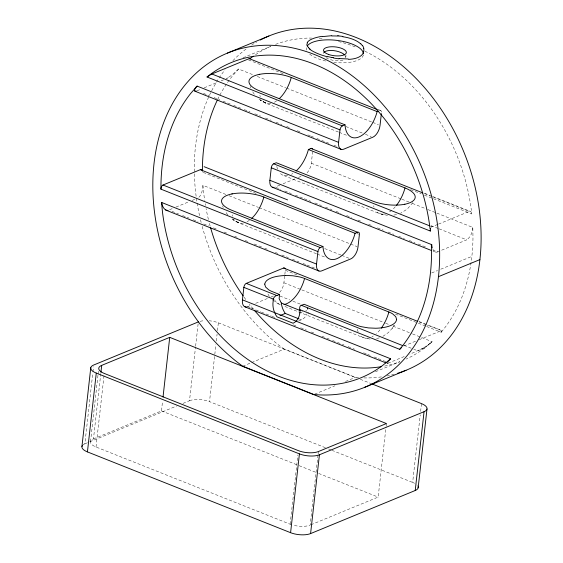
<?xml version="1.0" encoding="UTF-8"?>
<svg xmlns="http://www.w3.org/2000/svg" width="563" height="563" viewBox="0 0 563 563"><rect width="100%" height="100%" fill="white"/><g stroke="black" fill="none" stroke-linecap="round" stroke-linejoin="round"><path stroke-width="0.42" stroke-dasharray="2.81 2.11" d="M441.983 330.868L441.751 331.452L443.18 329.812A170.427 128.385 67.6 0 0 472.983 237.283L472.814 227.431L436.93 213.159M345.837 57.088L346.027 55.357M82.902 444.974A14.335 5.553 6.4 0 1 84.865 443.813L92.832 372.797M92.93 371.932L93.514 366.738M90.53 441.617L98.011 374.902M98.11 374.05L98.49 370.63M291.198 524.596A14.335 5.553 6.4 0 1 290.142 524.209L96.027 447.001A14.335 5.553 6.4 0 1 93.458 438.922L100.833 373.156M96.027 447.001L104.275 373.445M93.458 438.922L161.468 410.913L162.538 401.398M183.01 403.404L189.499 400.729L195.523 347.033M195.621 346.168L198.338 321.916M325.358 447.705L209.506 401.63L215.918 344.472M216.305 341.002L217.086 334.077M217.473 330.615L218.345 322.817A14.335 5.553 6.4 0 0 209.281 320.79M279.614 292.486A10.225 5.433 -68.3 0 0 283.907 282.781L284.751 275.286M284.843 274.448L285.307 270.289A3.406 1.809 -68.3 0 0 285.328 269.459M307.039 172.911A10.225 5.433 -68.3 0 0 311.332 163.207L312.732 150.715M290.142 524.209L297.911 454.974M318.011 455.01L310.15 525.103A14.335 5.553 6.4 0 1 293.59 525.3M318.109 454.144L318.405 451.547M310.959 524.772L378.16 497.101L386.021 427M386.119 426.135L386.415 423.545M414.558 483.3A14.335 5.553 6.4 0 0 412.651 482.428L420.23 414.875M420.617 411.405L421.49 403.615M412.792 202.673L407.246 209.119L400.575 213.278M382.889 336.343L388.421 332.522L392.073 328.518L394.318 325.104L393.748 325.963M392.073 328.518L392.974 327.159M441.153 332.269L441.737 331.473L441.174 332.247L426.465 326.427M252.393 74.527L238.571 69.024L232.216 76.287A170.427 128.385 67.6 0 0 217.705 99.341M238.571 69.024L232.174 74.872L226.586 78.581M412.552 333.943L432.095 341.713L430.625 343.001M432.095 341.713L424.15 348.342A170.427 128.385 67.6 0 1 406.212 359.06M424.15 348.342L430.808 342.846M430.533 343.078L423.503 347.976M423.84 347.772L420.927 349.447M423.397 348.047L409.871 354.226M228.353 77.603L226.516 78.616M420.434 349.714L417.929 350.904L413.847 349.278M243.04 57.764L270.683 46.377M196.973 90.798L201.005 89.137M204.228 87.807L217.128 82.494M221.16 80.84L223.574 79.84M169.569 209.725L172.799 208.394M176.022 207.064L188.922 201.758M192.145 200.428L195.368 199.098M279.881 185.093L275.047 187.085A10.225 5.433 -68.3 0 1 274.491 187.275M283.105 183.763L295.195 178.788M298.425 177.458L301.648 176.128M437.683 224.433L432.004 226.769L430.371 226.122M438.493 224.102L469.317 211.406A3.477 2.189 -84.9 0 1 471.801 213.975L471.766 213.764M247.066 306.849A10.225 5.433 -68.3 0 0 247.621 306.659L251.647 304.998M255.679 303.337L267.77 298.355M270.993 297.032L273.414 296.032M301.043 312.402L302.634 311.747M305.815 310.431L306.216 310.269L306.497 311.149M298.608 320.973L301.374 319.833A17.045 12.836 67.6 0 0 307.018 313.865M431.687 272.942L437.521 270.543M440.759 269.213L471.85 256.404M242.716 366.231L250.845 362.882M251.661 362.551L284.174 349.159L355.267 377.435A180.653 136.084 67.6 0 0 358.547 377.696M84.865 443.813L88.926 442.145M89.735 441.814L176.522 406.071M403.798 346.034L415.958 341.023M419.203 339.686L441.702 330.523M388.913 362.853L388.435 363.036L405.036 356.217M314.626 394.17L334.943 385.803M345.513 381.454L355.267 377.435M375.444 371.77L399.836 361.728A170.427 128.385 67.6 0 1 383.326 366.33M388.167 363.135L387.084 363.332L388.02 363.184M379.349 337.891L374.831 338.94M396.577 214.573L392.122 215.355M441.554 330.53L427.233 325.147M370.165 339.123L363.438 337.701L283.203 305.786M387.506 215.39L379.518 213.616L282.802 175.149M381.193 214.088L382.974 214.587M378.026 109.468L380.644 110.496M248.473 59.917L283.548 73.866M257.27 76.462L285.73 87.786M286.546 88.109L371.918 122.065M372.734 122.389L378.427 124.648M345.872 126.52L362.178 133.009M365.443 134.304L371.151 136.577M338.454 132.045L265.778 103.142L259.022 99.102M339.271 132.368L346.618 135.289M203.496 93.388L209.204 95.661M214.102 97.603L219.809 99.876M223.068 101.171L230.408 104.092M233.673 105.394L241.013 108.307M244.272 109.609L249.979 111.875M254.87 113.825L260.585 116.091M265.476 118.04L271.183 120.313M276.074 122.255L281.781 124.529M286.68 126.471L290.754 128.097M297.278 130.686L301.353 132.312M307.877 134.902L310.326 135.88M311.142 136.204L313.591 137.175M316.849 138.47L320.924 140.096M321.74 140.419L329.897 143.664M333.979 145.282L336.421 146.26M424.678 193.264L430.245 195.481M432.63 196.431L470.386 211.428M424.439 193.559L469.317 211.406M410.617 189.647L421.223 193.862M424.481 195.157L432.637 198.401M433.454 198.725L471.787 213.975M311.332 163.207L401.046 198.887M401.862 199.211L409.202 202.131M412.461 203.426L427.141 209.267M427.957 209.591L436.114 212.835M430.969 225.608L438.288 228.522M439.105 228.845L466.762 239.845L437.747 251.795L432.863 249.852M275.856 187.409L280.74 189.351M284.808 190.97L291.317 193.559M295.385 195.171L303.52 198.408M304.33 198.732L310.839 201.322M314.907 202.94L321.417 205.53M325.484 207.149L331.987 209.732M336.055 211.35L340.939 213.293M346.632 215.559L351.516 217.501M358.019 220.091L362.086 221.702M368.596 224.292L372.664 225.911M377.548 227.853L383.241 230.119M388.118 232.062L393.819 234.321M398.695 236.263L404.389 238.529M409.273 240.471L414.966 242.737M418.218 244.032L425.544 246.939M203.222 172.398L256.095 193.426M356.949 233.539L358.582 234.187M225.819 194.432L202.976 185.347L204.003 195.544A170.427 128.385 67.6 0 0 204.679 200.456M229.085 195.734L258.452 207.416M259.269 207.74L349.834 243.758M350.65 244.082L357.174 246.678M324.689 248.579L340.96 255.046M341.776 255.37L349.095 258.283M316.441 253.765L238.353 222.716L231.006 218.212M317.258 254.089L325.393 257.326M172.018 211.35L178.527 213.94M182.595 215.559L189.105 218.141M193.172 219.76L198.049 221.702M203.743 223.968L208.627 225.911M213.504 227.853L217.571 229.465M224.081 232.055L228.149 233.673M234.658 236.263L237.1 237.234M245.236 240.471L247.671 241.443M254.18 244.025L258.248 245.644M259.064 245.968L261.506 246.939M264.758 248.234L267.2 249.205M275.335 252.442L277.77 253.413M281.838 255.025L288.347 257.615M292.415 259.233L298.925 261.823M302.993 263.442L306.244 264.737M307.06 265.06L311.128 266.679M311.937 267.003L314.379 267.967M419.006 321.487L441.864 330.565M419.069 321.902L426.416 324.823M285.307 270.289L297.546 275.152M395.458 314.098L417.493 322.859M418.309 323.183L425.649 326.104M283.907 282.781L301.008 289.579M301.824 289.903L384.874 322.93M385.683 323.253L388.942 324.555M393.016 326.174L411.743 333.62M279.91 296.004L289.706 299.903M292.971 301.205L300.325 304.126M404.051 345.379L413.031 348.954M299.762 319.193L301.374 319.833M247.621 306.659L250.071 307.63M250.887 307.954L254.969 309.58M255.785 309.903L260.683 311.853M261.506 312.176L271.303 316.075M272.119 316.399L276.201 318.025M293.358 324.851L295.807 325.822M300.705 327.772L306.42 330.045M311.325 331.994L313.774 332.965M321.937 336.217L326.026 337.842M326.843 338.166L329.292 339.137M332.557 340.439L336.639 342.065M337.455 342.388L341.544 344.014M342.36 344.338L343.993 344.985M348.075 346.611L352.156 348.237M352.973 348.56L354.613 349.208M363.592 352.783L366.858 354.085M367.674 354.409L370.13 355.38M374.212 357.005L377.477 358.307M378.294 358.631L382.376 360.257M383.192 360.58L387.281 362.206M218.345 322.817L357.041 377.977M360.306 379.279L370.911 383.494M328.623 449L331.065 449.978M331.881 450.301L412.651 482.428M161.468 410.913L298.327 465.348M299.143 465.671L317.877 473.124M318.693 473.448L378.16 497.101M433.081 251.147L434.706 251.802M279.149 304.175L274.42 301.55M272.049 299.558L273.829 301.05M254.272 94.225L252.323 91.241M227.769 214.89L225.242 211.442M269.388 296.419L267.214 292.837M250.127 86.35L250.605 87.969M222.702 205.917L223.173 207.536M202.406 171.666L202.413 172.074A3.42 1.963 -75.8 0 0 202.413 171.708M394.297 374.24A180.653 136.084 67.6 0 1 387.084 375.929M381.411 376.886A180.653 136.084 67.6 0 1 363.445 377.914M284.174 349.159A180.653 136.084 67.6 0 1 202.04 225.862M201.153 222.462A180.653 136.084 67.6 0 1 200.322 219.056M199.541 215.643A180.653 136.084 67.6 0 1 225.017 69.777M232.885 60.713A180.653 136.084 67.6 0 1 246.854 48.446M251.661 45.103A180.653 136.084 67.6 0 1 256.622 42.049M253.202 308.932A170.427 128.385 67.6 0 1 249.423 304.273M245.757 299.474A170.427 128.385 67.6 0 1 243.716 296.673M210.14 226.115A170.427 128.385 67.6 0 1 209.239 222.765M208.409 219.443A170.427 128.385 67.6 0 1 206.072 208.641M205.474 205.368A170.427 128.385 67.6 0 1 205.199 203.729M255.539 54.702A170.427 128.385 67.6 0 1 270.761 46.328M275.56 44.371A170.427 128.385 67.6 0 1 311.585 38.052M319.228 38.375A170.427 128.385 67.6 0 1 322.627 38.685M338.433 41.5A170.427 128.385 67.6 0 1 355.211 46.912M364.894 51.198A170.427 128.385 67.6 0 1 471.386 210.555M280.304 304.534A27.27 14.49 -68.3 0 1 274.477 299.692M379.934 329.918A27.27 14.49 -68.3 0 1 376.351 333.683M373.234 336.034A27.27 14.49 -68.3 0 1 371.953 336.765M368.251 338.089A27.27 14.49 -68.3 0 1 360.369 335.534M358.131 331.832A27.27 14.49 -68.3 0 1 357.209 328.701M292.88 173.488A27.27 14.49 -68.3 0 1 291.55 174.263M287.7 175.628A27.27 14.49 -68.3 0 1 279.762 172.883M277.601 169.167A27.27 14.49 -68.3 0 1 276.729 166.099M395.339 206.72A27.27 14.49 -68.3 0 1 388.069 212.715M384.459 214.01A27.27 14.49 -68.3 0 1 376.478 211.442M374.022 207.1A27.27 14.49 -68.3 0 1 373.607 205.748M379.729 110.538A3.406 1.809 -68.3 0 1 381.454 112.804M276.792 100.721A27.27 14.49 -68.3 0 1 274.336 102.241M270.726 103.536A27.27 14.49 -68.3 0 1 262.013 100.059M260.289 96.625A27.27 14.49 -68.3 0 1 259.874 95.274M249.367 220.288A27.27 14.49 -68.3 0 1 246.911 221.815M243.3 223.11A27.27 14.49 -68.3 0 1 234.588 219.626M232.857 216.199A27.27 14.49 -68.3 0 1 232.449 214.848M308.228 312.528A15.736 3.484 63.8 0 1 308.102 313.633M472.667 227.487A10.282 5.904 -75.8 0 1 466.755 239.634M437.747 251.921A10.282 5.602 -81.3 0 1 432.989 249.733M202.539 185.558A10.387 5.764 -83.9 0 1 198.577 197.599M431.251 227.283A3.477 2.153 -86.8 0 1 431.997 226.706M363.374 54.921A28.678 11.112 6.4 0 1 333.43 62.352M325.703 61.029A28.678 11.112 6.4 0 1 309.087 53.591M306.652 50.065A28.678 11.112 6.4 0 1 306.504 47.749M189.499 400.729A14.335 5.553 6.4 0 1 209.506 401.63M416.859 484.884A14.335 5.553 6.4 0 1 417.408 485.468M200.111 321.339A14.335 5.553 6.4 0 1 204.953 320.685M342.958 60.093A11.464 4.856 10 0 1 324.999 56.969M323.204 53.492A11.464 4.856 10 0 1 323.359 53.077M345.225 55.653A11.464 4.856 10 0 1 345.717 57.778M265.778 103.142L260.19 100.031L265.778 103.142M238.353 222.716L232.765 219.605L238.353 222.716"/><path stroke-width="0.84" d="M396.662 319.566L395.754 316.68L392.671 313.894A19.233 7.453 6.4 0 0 388.871 311.993L304.576 278.474A19.233 7.453 6.4 0 0 299.819 276.968L292.887 275.764L285.617 275.448M264.673 284.076L265.581 287.01L268.664 289.797A19.233 7.453 6.4 0 0 272.464 291.697L279.508 294.498L279.149 298.721L281.31 303.021A17.045 12.836 67.6 0 0 285.272 313.429L298.953 318.876M81.938 446.515L90.777 367.702M418.077 486.65A14.335 5.553 6.4 0 1 415.22 490.507L310.586 533.59A14.335 5.553 6.4 0 1 290.585 532.689L87.434 451.899L96.273 373.086A14.335 5.553 6.4 0 1 93.711 365.007L198.338 321.916M100.932 372.291L101.713 365.366L169.723 337.357L386.415 423.545L318.405 451.547A14.335 5.553 6.4 0 1 298.397 450.653L104.275 373.445A14.335 5.553 6.4 0 1 101.713 365.366M163.024 397.07L169.723 337.357M246.503 306.969A10.225 5.433 -68.3 0 1 242.449 299.847L243.849 287.362A3.406 1.809 -68.3 0 1 246.277 283.386L283.59 268.016L417.436 321.255M273.928 187.395A10.225 5.433 -68.3 0 1 269.874 180.28L271.275 167.788A3.406 1.809 -68.3 0 1 273.702 163.812L276.299 162.742L372.889 201.16A26.405 10.233 6.4 0 0 409.73 202.814A26.405 10.233 6.4 0 0 405.008 187.936L308.411 149.519A27.27 14.49 -68.3 0 1 296.082 171.032M316.533 264.075L317.933 251.584A3.406 1.809 -68.3 0 1 320.361 247.607L322.958 246.538A27.27 14.49 -68.3 0 0 336.913 258.663A27.27 14.49 -68.3 0 0 355.07 233.314L357.667 232.245A3.406 1.809 -68.3 0 1 359.391 234.511L357.991 247.002A10.225 5.433 -68.3 0 1 350.721 258.931L321.698 270.88A10.225 5.433 -68.3 0 1 316.533 264.075L161.518 202.42L162.545 212.617A170.427 128.385 67.6 0 0 248.353 359.806A170.427 128.385 67.6 0 0 382.692 365.415L390.638 358.786L242.449 299.847M290.585 532.689L299.425 453.884L96.273 373.086M381.362 113.642L380.053 125.296A10.225 5.433 -68.3 0 1 372.783 137.224L343.761 149.174A10.225 5.433 -68.3 0 1 338.595 142.369L339.996 129.877A3.406 1.809 -68.3 0 1 342.417 125.901L345.013 124.831A27.27 14.49 -68.3 0 0 358.969 136.957A27.27 14.49 -68.3 0 0 377.133 111.608L378.427 111.073M310.586 533.59L319.425 454.777L424.059 411.694A14.335 5.553 6.4 0 0 421.49 403.615L371.728 383.818M415.22 490.507L424.059 411.694M418.154 487.804L426.993 408.998M363.205 52.838L363.895 50.367L363.705 48.397M307.475 42.753L306.863 44.505L307.124 45.856M387.267 362.276L387.64 361.805M243.849 287.362L273.639 299.206A17.045 12.836 67.6 0 0 276.982 316.842L293.077 323.246A17.045 12.836 67.6 0 0 299.924 309.664L399.695 349.341L401.722 346.885A170.427 128.385 67.6 0 0 431.525 254.356L431.357 244.504L269.874 180.28M399.695 349.341L401.708 347.385M387.731 361.706L390.638 358.786M338.595 142.369L197.113 86.097L190.758 93.359A170.427 128.385 67.6 0 0 160.955 185.889L160.955 189.147L317.933 251.584M197.113 86.097C195.741 87.026 192.455 91.931 196.206 91.065M207.036 76.962L211.751 74.02L249.606 58.461M249.845 58.819L251.239 57.757A170.427 128.385 67.6 0 1 253.371 56.201M227.41 53.091L268.868 36.018M160.919 189.161A3.42 2.041 -76.6 0 1 163.024 185.016L200.337 169.667A3.42 1.963 -75.8 0 1 202.011 170.279M308.411 149.519L311.015 148.449A3.406 1.809 -68.3 0 1 312.493 148.942M279.508 294.498L276.912 295.568L246.277 283.386M279.994 315.604L285.272 313.429M299.847 312.894L300.248 312.725M438.443 276.679L479.901 259.606M364.578 387.351L406.036 370.278M259.283 74.379L259.74 74.288M231.857 193.946L232.308 193.862M404.881 204.235L404.424 204.327M322.402 36.609L331.783 35.701M348.272 58.981L339.046 58.552M337.413 35.772L338.813 35.856M332.128 57.412L333.507 57.686M249.17 58.608L377.28 109.567M345.013 124.831L259.156 90.685A26.405 10.233 6.4 0 1 254.434 75.808A26.405 10.233 6.4 0 1 291.268 77.462L377.133 111.608M211.857 73.978L342.417 125.901M339.996 129.877L207.015 76.99L209.781 74.83A170.427 128.385 67.6 0 1 344.127 80.439A170.427 128.385 67.6 0 1 429.928 227.628L430.09 228.909M194.699 91.1L341.023 149.308M311.015 148.449L422.806 192.912M273.702 163.812L429.555 225.798M271.275 167.788L430.329 231.048A3.477 2.153 -86.8 0 1 430.554 228.571M272.309 187.219L431.448 250.5M204.109 166.697L287.623 199.914M200.337 169.667L357.667 232.245M322.958 246.538L231.731 210.252A26.405 10.233 6.4 0 1 227.009 195.375A26.405 10.233 6.4 0 1 263.843 197.029L355.07 233.314M163.024 185.03L320.361 247.607M165.564 209.992L318.961 271.014M402.981 345.71L301.501 305.35L304.097 304.273L356.752 325.217A19.233 7.453 6.4 0 0 361.516 326.723L368.448 327.926L375.718 328.243A29.593 11.464 6.4 0 0 396.521 319.601M281.31 303.021L300.748 310.755M244.877 306.786L386.134 362.959M310.065 49.115L308.418 47.707M360.911 43.815L362.502 45.751M430.259 230.408L430.329 231.048M202.406 170.849L202.413 168.816A170.427 128.385 67.6 0 1 217.339 100.094M260.261 40.043A180.653 136.084 67.6 0 1 463.539 151.25A180.653 136.084 67.6 0 1 397.471 373.325M304.576 278.474A27.27 14.49 -68.3 0 1 283.956 304.562M388.871 311.993A27.27 14.49 -68.3 0 1 381.228 328.236M307.454 308.116A15.736 3.484 63.8 0 1 307.743 309.214M264.814 284.09A29.593 11.464 6.4 0 1 285.659 275.511M405.008 187.936A27.27 14.49 -68.3 0 1 396.486 205.34M291.268 77.462A27.27 14.49 -68.3 0 1 279.234 98.708M263.843 197.029A27.27 14.49 -68.3 0 1 251.809 218.275M299.826 309.713A3.462 2.224 84 0 1 301.479 305.181M432.271 247.938A10.282 5.602 -81.3 0 1 431.751 244.342M168.063 210.435A10.387 6.425 -86.8 0 1 161.722 202.349M283.59 268.016A3.406 1.809 -68.3 0 1 285.167 268.72M273.266 299.347A3.462 2.034 -49 0 1 276.961 295.42M307.539 45.631A28.678 11.112 6.4 0 1 338.595 40.606A28.678 11.112 6.4 0 1 363.459 53.781M363.29 52.859A28.424 13.329 15.1 0 1 348.603 59.375M339.144 58.855A28.833 10.423 11.1 0 1 333.458 57.968M332.079 57.546A28.664 8.945 11 0 1 327.926 56.582M327.624 56.856A28.424 8.311 11.2 0 1 309.587 49.094M308.742 47.707A28.833 8.832 7.6 0 1 307.292 45.87M307.173 42.739A28.424 8.825 0.4 0 1 321.959 36.349M331.867 35.976A28.833 11.851 1.6 0 1 337.364 36.039M338.778 35.99A28.664 13.132 1.5 0 1 342.888 36.44M342.726 36.722A28.424 13.54 1.2 0 1 360.672 43.872M362.692 45.737A28.833 13.428 5.1 0 1 363.797 48.404M381.637 366.626A170.427 128.385 67.6 0 1 254.286 310.227M243.209 295.962A170.427 128.385 67.6 0 1 210.604 227.79M319.425 454.777A14.335 5.553 6.4 0 1 299.425 453.884M87.434 451.899A14.335 5.553 6.4 0 1 82.451 445.453M323.788 52.458A11.464 4.856 10 0 1 333.838 50.635A11.464 4.856 10 0 1 344.655 54.956M313.809 394.508L242.716 366.231A180.653 136.084 67.6 0 1 190.104 79.179A180.653 136.084 67.6 0 1 423.573 172.039A180.653 136.084 67.6 0 1 313.809 394.508M328.475 54.407A11.471 4.448 6.4 0 0 346.315 52.774A11.471 4.448 6.4 0 0 330.031 46.835A11.471 4.448 6.4 0 0 328.475 54.407"/></g></svg>
